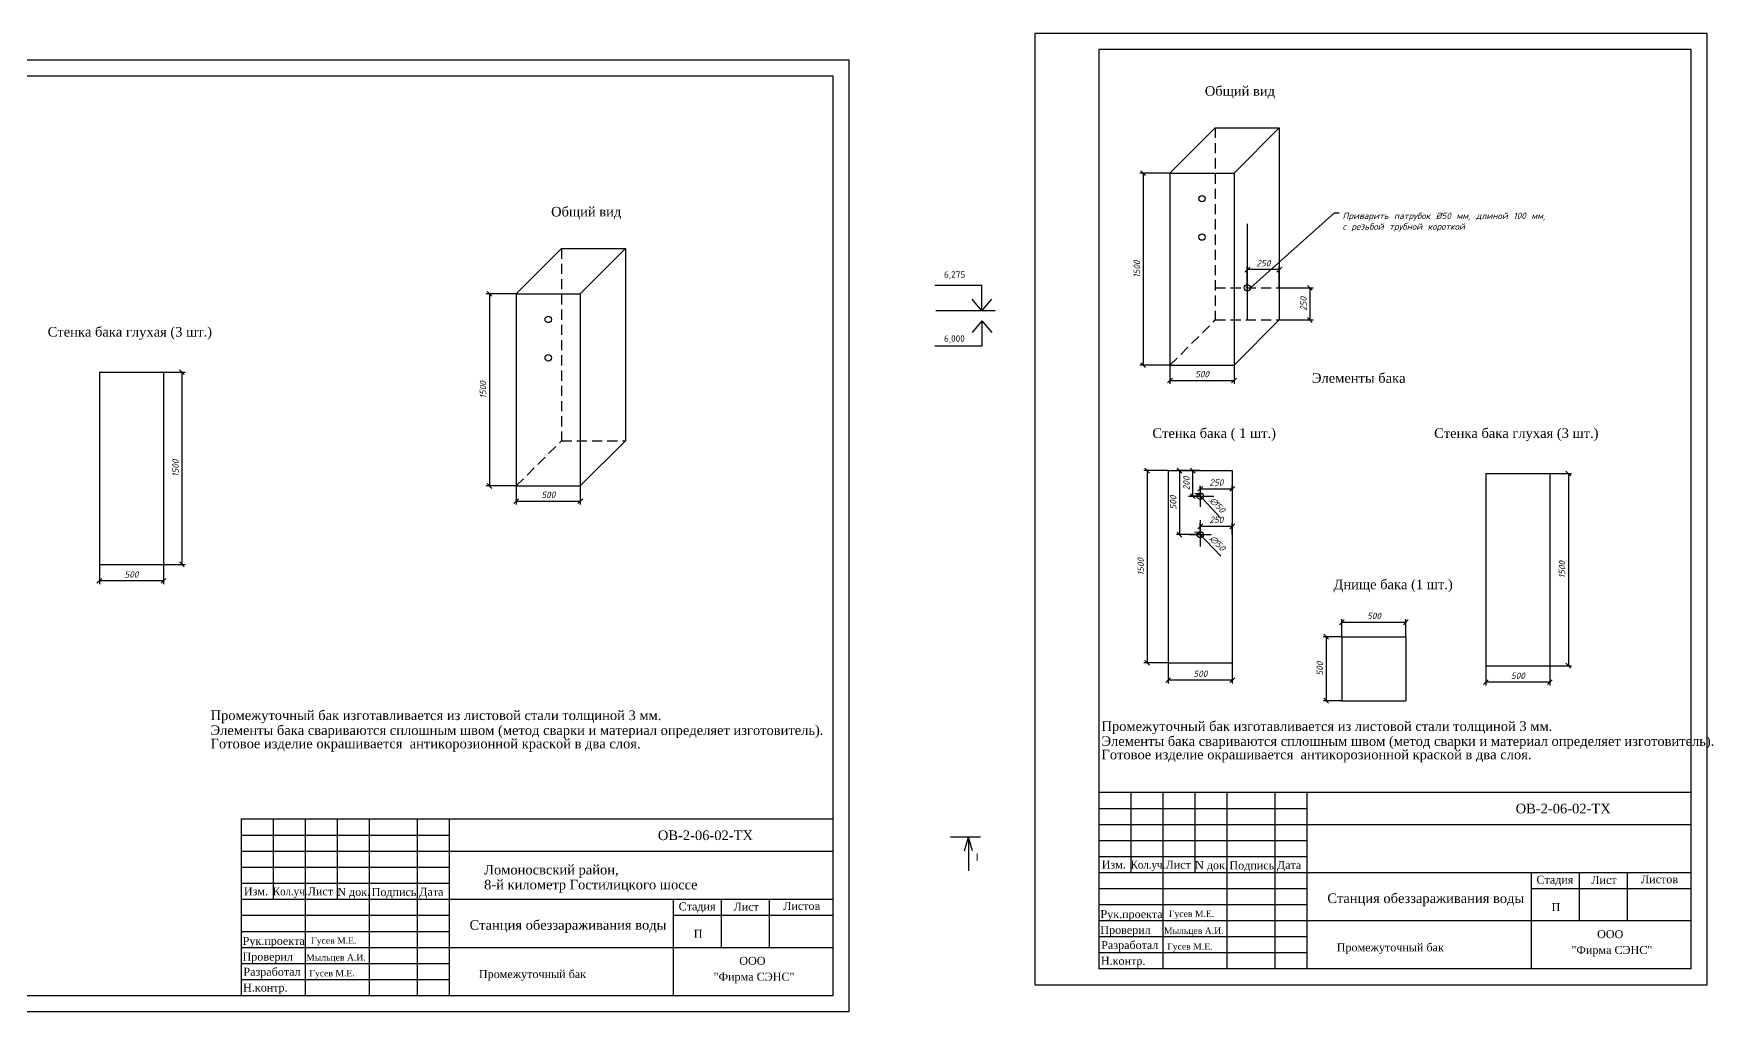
# Model space of a CAD drawing. Header units: millimetres. Extents: x -17979 to 69118, y 384 to 30918.
# Drawn here: x 16648 to 69118, y 384 to 30918 of the extents above; entities that cross this region are included whole.
import ezdxf

# ---------------------------------------------------------------- set-up
doc = ezdxf.new("R2010")
doc.units = ezdxf.units.MM
doc.linetypes.add('DASHED2', pattern=[9.525, 6.35, -3.175])
doc.styles.add('CН', font='TIMES.TTF')
doc.styles.add('СИС', font='txt.shx', dxfattribs={"oblique": 15})
doc.styles.add('СН с наклоном', font='TIMES.TTF', dxfattribs={"oblique": 15})
doc.dimstyles.new('25 СИС', dxfattribs={"dimscale": 0, "dimtxt": 200, "dimasz": 150, "dimexe": 100, "dimexo": 0.625, "dimgap": 100, "dimtad": 1, "dimlfac": 0.25, "dimdsep": 46, "dimtxsty": 'СИС', "dimblk": 'OBLIQUE', "dimcen": 2.5, "dimclrd": 3, "dimclre": 3, "dimclrt": 7, "dimadec": 0, "dimazin": 0, "dimtm": 1e-09, "dimtfac": 1, "dimtmove": 0, "dimatfit": 3, "dimldrblk": 'NONE', "dimfxl": 0, "dimtolj": 1, "dimtzin": 0, "dimarcsym": 0})

# ---------------------------------------------------------------- blocks, each defined once
blk = doc.blocks.new('_OBLIQUE')
at = {"color": 0, "linetype": 'ByBlock'}
blk.add_line((-0.5, -0.5), (0.5, 0.5), dxfattribs=at)
blk = doc.blocks.new('*D25')
at = {"color": 3, "lineweight": -2}
for p, q in [((31724, 22792), (30786, 22792)), ((30886, 22792), (30886, 16792)), ((31724, 16792), (30786, 16792))]:
    blk.add_line(p, q, dxfattribs=at)
at = {"layer": 'Defpoints', "color": 0}
for p in [(31724, 22792), (30886, 16792), (31724, 16792)]:
    blk.add_point(p, dxfattribs=at)
at = {"color": 3, "lineweight": -2, "xscale": 150, "yscale": 150, "zscale": 150}
for p, rotation in [((30886, 22792), 90), ((30886, 16792), 270)]:
    blk.add_blockref('_OBLIQUE', p, dxfattribs=dict(at, rotation=rotation))
at = {"color": 7, "insert": (30686, 19792), "char_height": 200, "attachment_point": 5, "rotation": 90, "style": 'СИС'}
blk.add_mtext('\\A1;1500', dxfattribs=at)
blk = doc.blocks.new('_None')
blk = doc.blocks.new('*D26')
at = {"color": 3, "lineweight": -2}
for p, q in [((31724, 16791), (31724, 16214)), ((33724, 16791), (33724, 16214)), ((31724, 16314), (33724, 16314))]:
    blk.add_line(p, q, dxfattribs=at)
at = {"layer": 'Defpoints', "color": 0}
for p in [(31724, 16792), (33724, 16792), (33724, 16314)]:
    blk.add_point(p, dxfattribs=at)
at = {"color": 3, "lineweight": -2, "xscale": 150, "yscale": 150, "zscale": 150, "rotation": 180}
blk.add_blockref('_OBLIQUE', (31724, 16314), dxfattribs=at)
at = {"color": 3, "lineweight": -2, "xscale": 150, "yscale": 150, "zscale": 150}
blk.add_blockref('_OBLIQUE', (33724, 16314), dxfattribs=at)
at = {"color": 7, "insert": (32724, 16514), "char_height": 200, "attachment_point": 5, "style": 'СИС'}
blk.add_mtext('\\A1;500', dxfattribs=at)
blk = doc.blocks.new('*D27')
at = {"color": 3, "lineweight": -2}
for p, q in [((20704, 20343), (21381, 20343)), ((21281, 20343), (21281, 14343)), ((20704, 14343), (21381, 14343))]:
    blk.add_line(p, q, dxfattribs=at)
at = {"layer": 'Defpoints', "color": 0}
for p in [(20703, 20343), (20703, 14343), (21281, 14343)]:
    blk.add_point(p, dxfattribs=at)
at = {"color": 3, "lineweight": -2, "xscale": 150, "yscale": 150, "zscale": 150}
for p, rotation in [((21281, 20343), 90), ((21281, 14343), 270)]:
    blk.add_blockref('_OBLIQUE', p, dxfattribs=dict(at, rotation=rotation))
at = {"color": 7, "insert": (21081, 17343), "char_height": 200, "attachment_point": 5, "rotation": 90, "style": 'СИС'}
blk.add_mtext('\\A1;1500', dxfattribs=at)
blk = doc.blocks.new('*D28')
at = {"color": 3, "lineweight": -2}
for p, q in [((18703, 14343), (18703, 13730)), ((20703, 14343), (20703, 13730)), ((20703, 13830), (18703, 13830))]:
    blk.add_line(p, q, dxfattribs=at)
at = {"layer": 'Defpoints', "color": 0}
for p in [(18703, 14343), (20703, 14343), (18703, 13830)]:
    blk.add_point(p, dxfattribs=at)
at = {"color": 3, "lineweight": -2, "xscale": 150, "yscale": 150, "zscale": 150, "rotation": 180}
blk.add_blockref('_OBLIQUE', (18703, 13830), dxfattribs=at)
at = {"color": 3, "lineweight": -2, "xscale": 150, "yscale": 150, "zscale": 150}
blk.add_blockref('_OBLIQUE', (20703, 13830), dxfattribs=at)
at = {"color": 7, "insert": (19703, 14030), "char_height": 200, "attachment_point": 5, "style": 'СИС'}
blk.add_mtext('\\A1;500', dxfattribs=at)
blk = doc.blocks.new('*D29')
at = {"color": 3, "lineweight": -2}
for p, q in [((52144, 26562), (51206, 26562)), ((51306, 26562), (51306, 20562)), ((52144, 20562), (51206, 20562))]:
    blk.add_line(p, q, dxfattribs=at)
at = {"layer": 'Defpoints', "color": 0}
for p in [(52144, 26562), (51306, 20562), (52144, 20562)]:
    blk.add_point(p, dxfattribs=at)
at = {"color": 3, "lineweight": -2, "xscale": 150, "yscale": 150, "zscale": 150}
for p, rotation in [((51306, 26562), 90), ((51306, 20562), 270)]:
    blk.add_blockref('_OBLIQUE', p, dxfattribs=dict(at, rotation=rotation))
at = {"color": 7, "insert": (51106, 23562), "char_height": 200, "attachment_point": 5, "rotation": 90, "style": 'СИС'}
blk.add_mtext('\\A1;1500', dxfattribs=at)
blk = doc.blocks.new('*D30')
at = {"color": 3, "lineweight": -2}
for p, q in [((52144, 20562), (52144, 19984)), ((54144, 20562), (54144, 19984)), ((52144, 20084), (54144, 20084))]:
    blk.add_line(p, q, dxfattribs=at)
at = {"layer": 'Defpoints', "color": 0}
for p in [(52144, 20562), (54144, 20562), (54144, 20084)]:
    blk.add_point(p, dxfattribs=at)
at = {"color": 3, "lineweight": -2, "xscale": 150, "yscale": 150, "zscale": 150, "rotation": 180}
blk.add_blockref('_OBLIQUE', (52144, 20084), dxfattribs=at)
at = {"color": 3, "lineweight": -2, "xscale": 150, "yscale": 150, "zscale": 150}
blk.add_blockref('_OBLIQUE', (54144, 20084), dxfattribs=at)
at = {"color": 7, "insert": (53144, 20284), "char_height": 200, "attachment_point": 5, "style": 'СИС'}
blk.add_mtext('\\A1;500', dxfattribs=at)
blk = doc.blocks.new('*D31')
at = {"color": 3, "lineweight": -2}
for p, q in [((52090, 17271), (51330, 17271)), ((51430, 17271), (51430, 11271)), ((52090, 11271), (51330, 11271))]:
    blk.add_line(p, q, dxfattribs=at)
at = {"layer": 'Defpoints', "color": 0}
for p in [(52090, 17271), (51430, 11271), (52090, 11271)]:
    blk.add_point(p, dxfattribs=at)
at = {"color": 3, "lineweight": -2, "xscale": 150, "yscale": 150, "zscale": 150}
for p, rotation in [((51430, 17271), 90), ((51430, 11271), 270)]:
    blk.add_blockref('_OBLIQUE', p, dxfattribs=dict(at, rotation=rotation))
at = {"color": 7, "insert": (51230, 14271), "char_height": 200, "attachment_point": 5, "rotation": 90, "style": 'СИС'}
blk.add_mtext('\\A1;1500', dxfattribs=at)
blk = doc.blocks.new('*D32')
at = {"color": 3, "lineweight": -2}
for p, q in [((52090, 11271), (52090, 10627)), ((54090, 11271), (54090, 10627)), ((54090, 10727), (52090, 10727))]:
    blk.add_line(p, q, dxfattribs=at)
at = {"layer": 'Defpoints', "color": 0}
for p in [(52090, 11271), (54090, 11271), (52090, 10727)]:
    blk.add_point(p, dxfattribs=at)
at = {"color": 3, "lineweight": -2, "xscale": 150, "yscale": 150, "zscale": 150, "rotation": 180}
blk.add_blockref('_OBLIQUE', (52090, 10727), dxfattribs=at)
at = {"color": 3, "lineweight": -2, "xscale": 150, "yscale": 150, "zscale": 150}
blk.add_blockref('_OBLIQUE', (54090, 10727), dxfattribs=at)
at = {"color": 7, "insert": (53090, 10927), "char_height": 200, "attachment_point": 5, "style": 'СИС'}
blk.add_mtext('\\A1;500', dxfattribs=at)
blk = doc.blocks.new('*D34')
at = {"color": 3, "lineweight": -2}
for p, q in [((53090, 17271), (52343, 17271)), ((52443, 17271), (52443, 15272)), ((53092, 15272), (52343, 15272))]:
    blk.add_line(p, q, dxfattribs=at)
at = {"layer": 'Defpoints', "color": 0}
for p in [(53090, 17271), (52443, 15272), (53092, 15272)]:
    blk.add_point(p, dxfattribs=at)
at = {"color": 3, "lineweight": -2, "xscale": 150, "yscale": 150, "zscale": 150}
for p, rotation in [((52443, 17271), 90), ((52443, 15272), 270)]:
    blk.add_blockref('_OBLIQUE', p, dxfattribs=dict(at, rotation=rotation))
at = {"color": 7, "insert": (52243, 16272), "char_height": 200, "attachment_point": 5, "rotation": 90, "style": 'СИС'}
blk.add_mtext('\\A1;500', dxfattribs=at)
blk = doc.blocks.new('*D35')
at = {"color": 3, "lineweight": -2}
for p, q in [((53090, 17271), (52758, 17271)), ((52858, 16471), (52858, 17271)), ((53090, 16471), (52758, 16471))]:
    blk.add_line(p, q, dxfattribs=at)
at = {"layer": 'Defpoints', "color": 0}
for p in [(52858, 17271), (53090, 17271), (53090, 16471)]:
    blk.add_point(p, dxfattribs=at)
at = {"color": 3, "lineweight": -2, "xscale": 150, "yscale": 150, "zscale": 150}
for p, rotation in [((52858, 17271), 90), ((52858, 16471), 270)]:
    blk.add_blockref('_OBLIQUE', p, dxfattribs=dict(at, rotation=rotation))
at = {"color": 7, "insert": (52658, 16871), "char_height": 200, "attachment_point": 5, "rotation": 90, "style": 'СИС'}
blk.add_mtext('\\A1;200', dxfattribs=at)
blk = doc.blocks.new('*D38')
at = {"color": 3, "lineweight": -2}
blk.add_line((53726, 15795), (53022, 16544), dxfattribs=at)
at = {"layer": 'Defpoints', "color": 0}
for p in [(53022, 16544), (53159, 16398)]:
    blk.add_point(p, dxfattribs=at)
at = {"color": 3, "lineweight": -2, "xscale": 150, "yscale": 150, "zscale": 150, "rotation": 133.2269455650167}
blk.add_blockref('_OBLIQUE', (53022, 16544), dxfattribs=at)
at = {"color": 7, "insert": (53622, 16197), "char_height": 200, "attachment_point": 5, "rotation": 313.2269, "style": 'СИС'}
blk.add_mtext('\\A1;∅50', dxfattribs=at)
blk = doc.blocks.new('*D37')
at = {"color": 3, "lineweight": -2}
blk.add_line((53734, 14603), (53021, 15343), dxfattribs=at)
at = {"layer": 'Defpoints', "color": 0}
for p in [(53021, 15343), (53160, 15199)]:
    blk.add_point(p, dxfattribs=at)
at = {"color": 3, "lineweight": -2, "xscale": 150, "yscale": 150, "zscale": 150, "rotation": 133.9143599461955}
blk.add_blockref('_OBLIQUE', (53021, 15343), dxfattribs=at)
at = {"color": 7, "insert": (53626, 15004), "char_height": 200, "attachment_point": 5, "rotation": 313.9144, "style": 'СИС'}
blk.add_mtext('\\A1;∅50', dxfattribs=at)
blk = doc.blocks.new('*D33')
at = {"color": 3, "lineweight": -2}
for p, q in [((53092, 15272), (53092, 15633)), ((53092, 15533), (54090, 15533)), ((54090, 15272), (54090, 15633))]:
    blk.add_line(p, q, dxfattribs=at)
at = {"layer": 'Defpoints', "color": 0}
for p in [(53092, 15271), (54090, 15533), (54090, 15271)]:
    blk.add_point(p, dxfattribs=at)
at = {"color": 3, "lineweight": -2, "xscale": 150, "yscale": 150, "zscale": 150, "rotation": 180}
blk.add_blockref('_OBLIQUE', (53092, 15533), dxfattribs=at)
at = {"color": 3, "lineweight": -2, "xscale": 150, "yscale": 150, "zscale": 150}
blk.add_blockref('_OBLIQUE', (54090, 15533), dxfattribs=at)
at = {"color": 7, "insert": (53591, 15733), "char_height": 200, "attachment_point": 5, "style": 'СИС'}
blk.add_mtext('\\A1;250', dxfattribs=at)
blk = doc.blocks.new('*D36')
at = {"color": 3, "lineweight": -2}
for p, q in [((53090, 16699), (53090, 16799)), ((54090, 16699), (54090, 16799)), ((53090, 16699), (54090, 16699))]:
    blk.add_line(p, q, dxfattribs=at)
at = {"layer": 'Defpoints', "color": 0}
for p in [(53090, 16699), (54090, 16699), (54090, 16699)]:
    blk.add_point(p, dxfattribs=at)
at = {"color": 3, "lineweight": -2, "xscale": 150, "yscale": 150, "zscale": 150, "rotation": 180}
blk.add_blockref('_OBLIQUE', (53090, 16699), dxfattribs=at)
at = {"color": 3, "lineweight": -2, "xscale": 150, "yscale": 150, "zscale": 150}
blk.add_blockref('_OBLIQUE', (54090, 16699), dxfattribs=at)
at = {"color": 7, "insert": (53590, 16899), "char_height": 200, "attachment_point": 5, "style": 'СИС'}
blk.add_mtext('\\A1;250', dxfattribs=at)
blk = doc.blocks.new('*D39')
at = {"color": 3, "lineweight": -2}
for p, q in [((64011, 17178), (64688, 17178)), ((64588, 17178), (64588, 11178)), ((64011, 11178), (64688, 11178))]:
    blk.add_line(p, q, dxfattribs=at)
at = {"layer": 'Defpoints', "color": 0}
for p in [(64010, 17178), (64010, 11178), (64588, 11178)]:
    blk.add_point(p, dxfattribs=at)
at = {"color": 3, "lineweight": -2, "xscale": 150, "yscale": 150, "zscale": 150}
for p, rotation in [((64588, 17178), 90), ((64588, 11178), 270)]:
    blk.add_blockref('_OBLIQUE', p, dxfattribs=dict(at, rotation=rotation))
at = {"color": 7, "insert": (64388, 14178), "char_height": 200, "attachment_point": 5, "rotation": 90, "style": 'СИС'}
blk.add_mtext('\\A1;1500', dxfattribs=at)
blk = doc.blocks.new('*D40')
at = {"color": 3, "lineweight": -2}
for p, q in [((62010, 11178), (62010, 10565)), ((64010, 11178), (64010, 10565)), ((64010, 10665), (62010, 10665))]:
    blk.add_line(p, q, dxfattribs=at)
at = {"layer": 'Defpoints', "color": 0}
for p in [(62010, 11178), (64010, 11178), (62010, 10665)]:
    blk.add_point(p, dxfattribs=at)
at = {"color": 3, "lineweight": -2, "xscale": 150, "yscale": 150, "zscale": 150, "rotation": 180}
blk.add_blockref('_OBLIQUE', (62010, 10665), dxfattribs=at)
at = {"color": 3, "lineweight": -2, "xscale": 150, "yscale": 150, "zscale": 150}
blk.add_blockref('_OBLIQUE', (64010, 10665), dxfattribs=at)
at = {"color": 7, "insert": (63010, 10865), "char_height": 200, "attachment_point": 5, "style": 'СИС'}
blk.add_mtext('\\A1;500', dxfattribs=at)
blk = doc.blocks.new('*D42')
at = {"color": 3, "lineweight": -2}
for p, q in [((57514, 12085), (56925, 12085)), ((57025, 12085), (57025, 10085)), ((57514, 10085), (56925, 10085))]:
    blk.add_line(p, q, dxfattribs=at)
at = {"layer": 'Defpoints', "color": 0}
for p in [(57514, 12085), (57025, 10085), (57514, 10085)]:
    blk.add_point(p, dxfattribs=at)
at = {"color": 3, "lineweight": -2, "xscale": 150, "yscale": 150, "zscale": 150}
for p, rotation in [((57025, 12085), 90), ((57025, 10085), 270)]:
    blk.add_blockref('_OBLIQUE', p, dxfattribs=dict(at, rotation=rotation))
at = {"color": 7, "insert": (56825, 11085), "char_height": 200, "attachment_point": 5, "rotation": 90, "style": 'СИС'}
blk.add_mtext('\\A1;500', dxfattribs=at)
blk = doc.blocks.new('*D41')
at = {"color": 3, "lineweight": -2}
for p, q in [((57514, 12086), (57514, 12632)), ((59514, 12086), (59514, 12632)), ((59514, 12532), (57514, 12532))]:
    blk.add_line(p, q, dxfattribs=at)
at = {"layer": 'Defpoints', "color": 0}
for p in [(57514, 12532), (57514, 12085), (59514, 12085)]:
    blk.add_point(p, dxfattribs=at)
at = {"color": 3, "lineweight": -2, "xscale": 150, "yscale": 150, "zscale": 150, "rotation": 180}
blk.add_blockref('_OBLIQUE', (57514, 12532), dxfattribs=at)
at = {"color": 3, "lineweight": -2, "xscale": 150, "yscale": 150, "zscale": 150}
blk.add_blockref('_OBLIQUE', (59514, 12532), dxfattribs=at)
at = {"color": 7, "insert": (58514, 12732), "char_height": 200, "attachment_point": 5, "style": 'СИС'}
blk.add_mtext('\\A1;500', dxfattribs=at)
blk = doc.blocks.new('*D43')
at = {"color": 3, "lineweight": -2}
for p, q in [((55559, 22976), (56613, 22976)), ((56513, 22976), (56513, 21976)), ((55559, 21976), (56613, 21976))]:
    blk.add_line(p, q, dxfattribs=at)
at = {"layer": 'Defpoints', "color": 0}
for p in [(55559, 22976), (55559, 21976), (56513, 21976)]:
    blk.add_point(p, dxfattribs=at)
at = {"color": 3, "lineweight": -2, "xscale": 150, "yscale": 150, "zscale": 150}
for p, rotation in [((56513, 22976), 90), ((56513, 21976), 270)]:
    blk.add_blockref('_OBLIQUE', p, dxfattribs=dict(at, rotation=rotation))
at = {"color": 7, "insert": (56313, 22476), "char_height": 200, "attachment_point": 5, "rotation": 90, "style": 'СИС'}
blk.add_mtext('\\A1;250', dxfattribs=at)
blk = doc.blocks.new('*D44')
at = {"color": 3, "lineweight": -2}
for p, q in [((54559, 22977), (54559, 23647)), ((55559, 22977), (55559, 23647)), ((55559, 23547), (54559, 23547))]:
    blk.add_line(p, q, dxfattribs=at)
at = {"layer": 'Defpoints', "color": 0}
for p in [(54559, 23547), (54559, 22976), (55559, 22976)]:
    blk.add_point(p, dxfattribs=at)
at = {"color": 3, "lineweight": -2, "xscale": 150, "yscale": 150, "zscale": 150, "rotation": 180}
blk.add_blockref('_OBLIQUE', (54559, 23547), dxfattribs=at)
at = {"color": 3, "lineweight": -2, "xscale": 150, "yscale": 150, "zscale": 150}
blk.add_blockref('_OBLIQUE', (55559, 23547), dxfattribs=at)
at = {"color": 7, "insert": (55059, 23747), "char_height": 200, "attachment_point": 5, "style": 'СИС'}
blk.add_mtext('\\A1;250', dxfattribs=at)

msp = doc.modelspace()

# ---------------------------------------------------------------- linework, layer by layer
for p, q in [((68921.8027, 30917.7945), (47921.8027, 30917.7945)), ((47921.8027, 30917.7945), (47921.8027, 1217.7945)), ((68921.8027, 1217.7945), (68921.8027, 30917.7945)), ((42127.9966, 30083.5571), (127.9966, 30083.5571)), ((42127.9966, 383.5571), (42127.9966, 30083.5571)), ((49921.8027, 30417.7945), (49921.8027, 1717.7945)), ((68421.8027, 30417.7945), (49921.8027, 30417.7945)), ((68421.8027, 1717.7945), (68421.8027, 30417.7945)), ((41627.9966, 29583.5571), (2127.9966, 29583.5571)), ((41627.9966, 883.5571), (41627.9966, 29583.5571)), ((52144.4733, 26562.1727), (53558.6868, 27976.3862)), ((53558.6868, 27976.3862), (55558.6868, 27976.3862)), ((54144.4733, 26562.1727), (55558.6868, 27976.3862)), ((55558.6868, 27976.3862), (55558.6868, 21976.3862)), ((52144.4733, 26562.1727), (52144.4733, 20562.1727)), ((52144.4733, 26562.1727), (54144.4733, 26562.1727)), ((54144.4733, 26562.1727), (54144.4733, 20562.1727)), ((31724.4622, 22791.9335), (33138.6757, 24206.147)), ((33138.6757, 24206.147), (35138.6757, 24206.147)), ((33724.4622, 22791.9335), (35138.6757, 24206.147)), ((35138.6757, 24206.147), (35138.6757, 18206.147)), ((31724.4622, 22791.9335), (31724.4622, 16791.9335)), ((31724.4622, 22791.9335), (33724.4622, 22791.9335)), ((33724.4622, 22791.9335), (33724.4622, 16791.9335)), ((54144.4733, 20562.1727), (55558.6868, 21976.3862)), ((52144.4733, 20562.1727), (54144.4733, 20562.1727)), ((18703.2672, 20343.2127), (18703.2672, 14343.2127)), ((18703.2672, 20343.2127), (20703.2672, 20343.2127)), ((20703.2672, 20343.2127), (20703.2672, 14343.2127)), ((33724.4622, 16791.9335), (35138.6757, 18206.147)), ((31724.4622, 16791.9335), (33724.4622, 16791.9335)), ((52090.2766, 17271.3083), (52090.2766, 11271.3083)), ((52090.2766, 17271.3083), (54090.2766, 17271.3083)), ((54090.2766, 17271.3083), (54090.2766, 11271.3083)), ((62009.9891, 17178.2257), (62009.9891, 11178.2257)), ((62009.9891, 17178.2257), (64009.9891, 17178.2257)), ((64009.9891, 17178.2257), (64009.9891, 11178.2257)), ((18703.2672, 14343.2127), (20703.2672, 14343.2127)), ((57514.4743, 12085.1071), (57514.4743, 10085.1071)), ((57514.4743, 12085.1071), (59514.4743, 12085.1071)), ((59514.4743, 12085.1071), (59514.4743, 10085.1071)), ((52090.2766, 11271.3083), (54090.2766, 11271.3083)), ((62009.9891, 11178.2257), (64009.9891, 11178.2257)), ((57514.4743, 10085.1071), (59514.4743, 10085.1071)), ((68421.8027, 7217.7945), (49921.8027, 7217.7945)), ((49921.8027, 7217.7945), (49921.8027, 1717.7945)), ((50921.8027, 7217.7945), (50921.8027, 4717.7945)), ((51921.8027, 7217.7945), (51921.8027, 1717.7945)), ((52921.8027, 7217.7945), (52921.8027, 4717.7945)), ((53921.8027, 7217.7945), (53921.8027, 1717.7945)), ((55421.8027, 7217.7945), (55421.8027, 1717.7945)), ((56421.8027, 7217.7945), (56421.8027, 1717.7945)), ((41627.9966, 6383.5571), (23127.9966, 6383.5571)), ((23127.9966, 6383.5571), (23127.9966, 883.5571)), ((24127.9966, 6383.5571), (24127.9966, 3883.5571)), ((25127.9966, 6383.5571), (25127.9966, 883.5571)), ((26127.9966, 6383.5571), (26127.9966, 3883.5571)), ((27127.9966, 6383.5571), (27127.9966, 883.5571)), ((28627.9966, 6383.5571), (28627.9966, 883.5571)), ((29627.9966, 6383.5571), (29627.9966, 883.5571)), ((49921.8027, 6717.7945), (56421.8027, 6717.7945)), ((23127.9966, 5883.5571), (29627.9966, 5883.5571)), ((49921.8027, 6217.7945), (68421.8027, 6217.7945)), ((23127.9966, 5383.5571), (41627.9966, 5383.5571)), ((49921.8027, 5717.7945), (56421.8027, 5717.7945)), ((23127.9966, 4883.5571), (29627.9966, 4883.5571)), ((49921.8027, 5217.7945), (56421.8027, 5217.7945)), ((23127.9966, 4383.5571), (29627.9966, 4383.5571)), ((49921.8027, 4717.7945), (68421.8027, 4717.7945)), ((49921.8027, 4217.7945), (56421.8027, 4217.7945)), ((63421.8027, 4717.7945), (63421.8027, 1717.7945)), ((63421.8027, 4217.7945), (68421.8027, 4217.7945)), ((64921.8027, 4717.7945), (64921.8027, 3217.7945)), ((66421.8027, 4717.7945), (66421.8027, 3217.7945)), ((23127.9966, 3883.5571), (41627.9966, 3883.5571)), ((36627.9966, 3883.5571), (36627.9966, 883.5571)), ((38127.9966, 3883.5571), (38127.9966, 2383.5571)), ((39627.9966, 3883.5571), (39627.9966, 2383.5571)), ((49921.8027, 3717.7945), (56421.8027, 3717.7945)), ((23127.9966, 3383.5571), (29627.9966, 3383.5571)), ((36627.9966, 3383.5571), (41627.9966, 3383.5571)), ((49921.8027, 3217.7945), (68421.8027, 3217.7945)), ((23127.9966, 2883.5571), (29627.9966, 2883.5571)), ((49921.8027, 2717.7945), (56421.8027, 2717.7945)), ((23127.9966, 2383.5571), (41627.9966, 2383.5571)), ((49921.8027, 2217.7945), (56421.8027, 2217.7945)), ((23127.9966, 1883.5571), (29627.9966, 1883.5571)), ((68421.8027, 1717.7945), (49921.8027, 1717.7945)), ((23127.9966, 1383.5571), (29627.9966, 1383.5571)), ((47921.8027, 1217.7945), (68921.8027, 1217.7945)), ((2127.9966, 883.5571), (41627.9966, 883.5571)), ((127.9966, 383.5571), (42127.9966, 383.5571))]:
    msp.add_line(p, q)
at = {"color": 3, "linetype": 'DASHED2', "ltscale": 50}
for p, q in [((53558.6868, 27976.3862), (53558.6868, 21976.3862)), ((33138.6757, 24206.147), (33138.6757, 18206.147)), ((53558.6868, 22976.3862), (55558.6868, 22976.3862)), ((52144.4733, 20562.1727), (53558.6868, 21976.3862)), ((53558.6868, 21976.3862), (55558.6868, 21976.3862)), ((31724.4622, 16791.9335), (33138.6757, 18206.147)), ((33138.6757, 18206.147), (35138.6757, 18206.147))]:
    msp.add_line(p, q, dxfattribs=at)
at = {"color": 3}
for p, q in [((54558.6868, 24976.3862), (54558.6868, 21976.3862)), ((52725.5963, 16471.3083), (53511.3616, 16471.3083)), ((53090.2766, 16781.1371), (53090.2766, 16138.9426)), ((52751.6438, 15271.3083), (53433.2194, 15271.3083)), ((53090.2766, 15722.3838), (53090.2766, 14897.9448))]:
    msp.add_line(p, q, dxfattribs=at)
at = {"linetype": 'Continuous', "ltscale": 50}
for p, q in [((46270.4304, 23056.3546), (44800.6322, 23056.3546)), ((46270.4304, 22258.4605), (45963.0232, 22622.5138)), ((46270.4304, 22258.4605), (46270.4304, 23056.3546)), ((46270.4304, 22258.4605), (46577.8377, 22622.5138)), ((46270.4304, 21949.9182), (45963.0232, 21585.8649)), ((46270.4304, 21949.9182), (46270.4304, 21152.0241)), ((46270.4304, 21949.9182), (46577.8377, 21585.8649)), ((46270.4304, 21152.0241), (44800.6322, 21152.0241))]:
    msp.add_line(p, q, dxfattribs=at)
at = {"color": 3, "linetype": 'Continuous', "ltscale": 50}
msp.add_line((46685.8081, 22258.4605), (44832.5844, 22258.4605), dxfattribs=at)
at = {"color": 1}
msp.add_line((46225.9861, 5826.1403), (45284.4661, 5826.1403), dxfattribs=at)
at = {"color": 1, "ltscale": 100}
for p, q in [((45721.0818, 5393.3878), (45846.6337, 5826.1403)), ((45846.6337, 5826.1403), (45846.6337, 4777.1231)), ((45972.1857, 5393.3878), (45846.6337, 5826.1403))]:
    msp.add_line(p, q, dxfattribs=at)
for centre in [(53144.4733, 25762.1727), (53144.4733, 24562.1727), (54558.6868, 22976.3862), (32724.4622, 21991.9335), (32724.4622, 20791.9335), (53090.2766, 16471.3083), (53090.2766, 15271.3083)]:
    msp.add_circle(centre, 100)

# ---------------------------------------------------------------- texts
for s, height, style, p in [('Общий вид', 300, 'СН с наклоном', (53232.5042, 28978.1411)), ('Общий вид', 300, 'СН с наклоном', (32812.4931, 25207.9019)), ('6,275', 200, 'СИС', (45085.4775, 23296.29)), ('Стенка бака глухая (3 шт.)', 300, 'СН с наклоном', (17088.3524, 21456.0228)), ('6,000', 200, 'СИС', (45085.4775, 21295.9697)), ('Элементы бака', 300, 'СН с наклоном', (56577.4662, 20013.0668)), ('Стенка бака ( 1 шт.)', 300, 'СН с наклоном', (51595.1376, 18291.0356)), ('Стенка бака глухая (3 шт.)', 300, 'СН с наклоном', (60395.0743, 18291.0358)), ('Днище бака (1 шт.)', 300, 'СН с наклоном', (57252.1541, 13567.6894)), ('Промежуточный бак изготавливается из листовой стали толщиной 3 мм.', 300, 'CН', (22175.9331, 9481.2031)), ('Промежуточный бак изготавливается из листовой стали толщиной 3 мм.', 300, 'CН', (50003.4605, 9140.1233)), ('Элементы бака свариваются сплошным швом (метод сварки и материал определяет изготовитель).', 300, 'CН', (22175.9331, 9015.7893)), ('Элементы бака свариваются сплошным швом (метод сварки и материал определяет изготовитель).', 300, 'CН', (50003.4605, 8674.7095)), ('Готовое изделие окрашивается  антикорозионной краской в два слоя.', 300, 'CН', (22175.9331, 8596.9169)), ('Готовое изделие окрашивается  антикорозионной краской в два слоя.', 300, 'CН', (50003.4605, 8255.837)), ('ОВ-2-06-02-ТХ', 300, 'CН', (62942.1179, 6567.6475)), ('ОВ-2-06-02-ТХ', 300, 'CН', (36148.3119, 5733.41)), ('I', 250, 'СИС', (46075.5746, 5075.4108)), ('Ломоносвский район,', 300, 'CН', (30720.3936, 4658.9182)), ('Изм.', 250, 'CН', (50010.3781, 4843.7453)), ('Лист', 250, 'CН', (52005.1184, 4841.4253)), ('N док.', 250, 'CН', (52927.8546, 4825.0738)), ('Подпись', 250, 'CН', (54000.9525, 4818.0888)), ('Дата', 250, 'CН', (55484.226, 4828.1634)), ('Изм.', 250, 'CН', (23216.5721, 4009.5079)), ('Лист', 250, 'CН', (25211.3124, 4007.1878)), ('N док.', 250, 'CН', (26134.0486, 3990.8364)), ('Подпись', 250, 'CН', (27207.1465, 3983.8514)), ('Дата', 250, 'CН', (28690.42, 3993.9259)), ('8-й километр Гостилицкого шоссе', 300, 'CН', (30720.3936, 4193.5045)), ('Стадия', 250, 'CН', (63590.6888, 4370.6579)), ('Лист', 250, 'CН', (65305.0098, 4363.0788)), ('Листов', 250, 'CН', (66856.0971, 4386.7597)), ('Стадия', 250, 'CН', (36796.8827, 3536.4204)), ('Лист', 250, 'CН', (38511.2038, 3528.8413)), ('Листов', 250, 'CН', (40062.2911, 3552.5222)), ('Станция обеззараживания воды', 300, 'СН с наклоном', (57060.3438, 3766.7911)), ('П', 250, 'CН', (64061.3687, 3515.8204)), ('Станция обеззараживания воды', 300, 'СН с наклоном', (30266.5378, 2932.5536)), ('Рук.проекта', 250, 'CН', (49972.3634, 3295.8409)), ('Гусев М.Е.', 200, 'CН', (52110.8307, 3332.2877)), ('Рук.проекта', 250, 'CН', (23178.5573, 2461.6034)), ('Гусев М.Е.', 200, 'CН', (25317.0247, 2498.0502)), ('П', 250, 'CН', (37267.5627, 2681.5829)), ('Проверил', 250, 'CН', (49968.0892, 2803.8828)), ('Мыльцев А.И.', 200, 'CН', (51955.8239, 2803.8828)), ('ООО', 250, 'CН', (65485.4017, 2671.9623)), ('Проверил', 250, 'CН', (23174.2832, 1969.6454)), ('Мыльцев А.И.', 200, 'CН', (25162.0179, 1969.6454)), ('Разработал', 250, 'CН', (49995.4434, 2330.1405)), ('Гусев М.Е.', 200, 'CН', (52056.1225, 2311.9196)), ('Промежуточный бак', 250, 'CН', (57352.5423, 2258.3602)), ('"Фирма СЭНС"', 250, 'CН', (64683.8585, 2177.0266)), ('Разработал', 250, 'CН', (23201.6373, 1495.903)), ('Гусев М.Е.', 200, 'CН', (25262.3165, 1477.6822)), ('Промежуточный бак', 250, 'CН', (30558.7363, 1424.1228)), ('"Фирма СЭНС"', 250, 'CН', (37890.0524, 1342.7891)), ('ООО', 250, 'CН', (38691.5957, 1837.7248)), ('Н.контр.', 250, 'CН', (49986.3254, 1838.1773)), ('Н.контр.', 250, 'CН', (23192.5193, 1003.9398))]:
    msp.add_text(s, height=height, dxfattribs=dict(style=style)).set_placement(p)
at = {"style": 'CН', "width": 0.9}
for p in [(50914.8886, 4843.7453), (24121.0826, 4009.5079)]:
    msp.add_text('Кол.уч.', height=250, dxfattribs=at).set_placement(p)
at = {"color": 7, "insert": (57533.5786, 25326.4121), "char_height": 200, "attachment_point": 1, "style": 'СИС'}
msp.add_mtext('\\A1;Приварить патрубок %%c50 мм, длиной 100 мм,\\Pс резьбой трубной короткой', dxfattribs=at)

# ---------------------------------------------------------------- dimensions: what is measured, and where the dimension line sits
for base, p1, p2, picture, middle in [((51306.1991, 20562.1727), (52144.4733, 26562.1727), (52144.4733, 20562.1727), '*D29', (51106.1991, 23562.1727)), ((30886.188, 16791.9335), (31724.4622, 22791.9335), (31724.4622, 16791.9335), '*D25', (30686.188, 19791.9335)), ((56513.0147, 21976.3862), (55558.6868, 22976.3862), (55558.6868, 21976.3862), '*D43', (56313.0147, 22476.3862)), ((21281.3561, 14343.2127), (20703.2672, 20343.2127), (20703.2672, 14343.2127), '*D27', (21081.3561, 17343.2127)), ((51430.4028, 11271.3083), (52090.2766, 17271.3083), (52090.2766, 11271.3083), '*D31', (51230.4028, 14271.3083)), ((52857.783, 17271.3083), (53090.2766, 16471.3083), (53090.2766, 17271.3083), '*D35', (52657.783, 16871.3083)), ((64588.078, 11178.2257), (64009.9891, 17178.2257), (64009.9891, 11178.2257), '*D39', (64388.078, 14178.2257)), ((57024.8314, 10085.1071), (57514.4743, 12085.1071), (57514.4743, 10085.1071), '*D42', (56824.8314, 11085.1071))]:
    dim = msp.add_linear_dim(base=base, p1=p1, p2=p2, angle=90, dimstyle='25 СИС', override={"dimscale": 1})
    dim.commit()
    dim.dimension.update_dxf_attribs({"geometry": picture, "text_midpoint": middle})
for base, p1, p2, picture, middle in [((54558.6868, 23547.3222), (55558.6868, 22976.3862), (54558.6868, 22976.3862), '*D44', (55058.6868, 23747.3222)), ((54144.4733, 20084.4168), (52144.4733, 20562.1727), (54144.4733, 20562.1727), '*D30', (53144.4733, 20284.4168)), ((33724.4622, 16314.1776), (31724.4622, 16791.9335), (33724.4622, 16791.9335), '*D26', (32724.4622, 16514.1776)), ((54090.2766, 16698.5894), (53090.2766, 16698.5894), (54090.2766, 16698.5894), '*D36', (53590.2766, 16898.5894)), ((18703.2672, 13830.0955), (20703.2672, 14343.2127), (18703.2672, 14343.2127), '*D28', (19703.2672, 14030.0955)), ((57514.4743, 12531.6385), (59514.4743, 12085.1071), (57514.4743, 12085.1071), '*D41', (58514.4743, 12731.6385)), ((62009.9891, 10665.1084), (64009.9891, 11178.2257), (62009.9891, 11178.2257), '*D40', (63009.9891, 10865.1084))]:
    dim = msp.add_linear_dim(base=base, p1=p1, p2=p2, dimstyle='25 СИС', override={"dimscale": 1})
    dim.commit()
    dim.dimension.update_dxf_attribs({"geometry": picture, "text_midpoint": middle})
dim = msp.add_linear_dim(base=(52443.0192, 15271.9333), p1=(53090.2766, 17271.3083), p2=(53092.4316, 15271.9333), angle=90, text='500', dimstyle='25 СИС', override={"dimscale": 1})
dim.commit()
dim.dimension.update_dxf_attribs({"geometry": '*D34', "text_midpoint": (52243.0192, 16271.6208)})
for p1, p2, picture, middle in [((53158.7656, 16398.4436), (53021.7876, 16544.1729), '*D38', (53476.5516, 16060.3547)), ((53159.6349, 15199.2705), (53020.9184, 15343.346), '*D37', (53481.4542, 14865.0185))]:
    dim = msp.add_diameter_dim_2p(p1=p1, p2=p2, dimstyle='25 СИС', override={"dimscale": 1})
    dim.commit()
    dim.dimension.update_dxf_attribs({"geometry": picture, "text_midpoint": middle, "dimtype": 163})
for base, p1, p2, text, picture, middle in [((54090.2766, 15532.9327), (53092.4316, 15271.3083), (54090.2766, 15271.3083), '250', '*D33', (53591.3541, 15732.9327)), ((52089.6516, 10727.195), (54090.2766, 11271.3083), (52089.6516, 11271.3083), '500', '*D32', (53089.9641, 10927.195))]:
    dim = msp.add_linear_dim(base=base, p1=p1, p2=p2, text=text, dimstyle='25 СИС', override={"dimscale": 1})
    dim.commit()
    dim.dimension.update_dxf_attribs({"geometry": picture, "text_midpoint": middle})

# ---------------------------------------------------------------- leaders
at = {"annotation_type": 0, "has_hookline": 1, "hookline_direction": 0, "text_width": 7760.1283}
msp.add_leader([(54658.6668, 22978.3862), (57283.5786, 25325.1621), (57433.5786, 25325.1621)], dimstyle='25 СИС', override={"dimgap": 100, "dimtad": 0}, dxfattribs=at)

doc.saveas('drawing.dxf')
